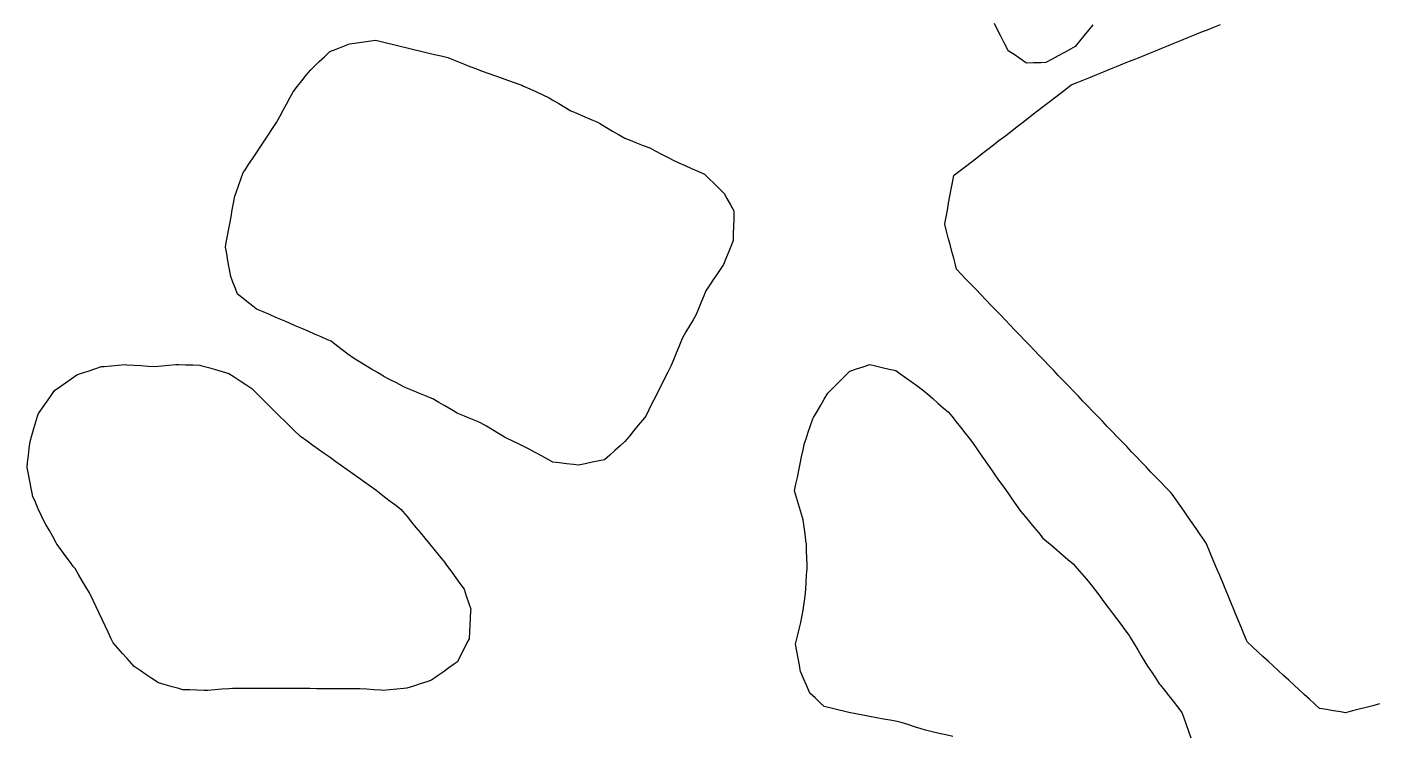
# Model space of a CAD drawing. Header units: millimetres. Extents: x 257 to 2289, y 96 to 1983.
# Drawn here: x 1717.2 to 1909.5, y 1157.4 to 1258.2 of the extents above; entities that cross this region are included whole.
import ezdxf

# ---------------------------------------------------------------- set-up
doc = ezdxf.new("R2010")
doc.units = ezdxf.units.MM
for name, color, linetype in [('ALL_HOLES', 1, 'Continuous'), ('ALL_ISLANDS', 7, 'Continuous'), ('OUTLINE_ISLAND_01', 7, 'Continuous'), ('OUTLINE_ISLAND_01_HOLE_41', 1, 'Continuous'), ('OUTLINE_ISLAND_01_HOLE_42', 1, 'Continuous'), ('OUTLINE_ISLAND_01_HOLE_46', 1, 'Continuous'), ('OUTLINE_ISLAND_01_HOLE_49', 1, 'Continuous')]:
    doc.layers.add(name, color=color, linetype=linetype)

msp = doc.modelspace()

# ---------------------------------------------------------------- linework, layer by layer
at = {"layer": 'ALL_HOLES'}
for points in [[(1868.9896, 1258.5383), (1868.3586, 1257.7625), (1867.7276, 1256.9867), (1867.0966, 1256.2109), (1866.4656, 1255.4351), (1865.8226, 1255.0832), (1864.9454, 1254.603), (1864.0682, 1254.1229), (1863.191, 1253.6427), (1862.3138, 1253.1626), (1861.5603, 1253.1377), (1860.5608, 1253.1047), (1859.5614, 1253.0716), (1859.4152, 1253.1709), (1858.588, 1253.7329), (1857.7608, 1254.2948), (1856.9336, 1254.8567), (1856.7804, 1255.1594), (1856.3289, 1256.0516), (1855.8773, 1256.9438), (1855.4257, 1257.836), (1854.9741, 1258.7283)], [(1849.0481, 1157.1752), (1848.073, 1157.397), (1847.0979, 1157.6188), (1846.1228, 1157.8407), (1845.1477, 1158.0625), (1844.5384, 1158.2598), (1843.587, 1158.5678), (1842.6356, 1158.8759), (1841.6843, 1159.1839), (1841.1297, 1159.2889), (1840.1472, 1159.4749), (1839.1646, 1159.661), (1838.1821, 1159.847), (1837.1995, 1160.0331), (1836.217, 1160.2191), (1835.2345, 1160.4052), (1834.2519, 1160.5912), (1833.6489, 1160.7383), (1832.6774, 1160.9753), (1831.7059, 1161.2123), (1830.7344, 1161.4493), (1830.1657, 1161.982), (1829.4359, 1162.6657), (1828.7062, 1163.3494), (1828.5995, 1163.5898), (1828.194, 1164.5039), (1827.7885, 1165.418), (1827.3831, 1166.3321), (1827.3762, 1166.3683), (1827.191, 1167.351), (1827.0057, 1168.3337), (1826.8204, 1169.3164), (1826.6351, 1170.299), (1826.6838, 1170.5028), (1826.9164, 1171.4754), (1827.149, 1172.448), (1827.3815, 1173.4206), (1827.6141, 1174.3931), (1827.7291, 1175.1687), (1827.8758, 1176.1579), (1828.0225, 1177.1471), (1828.0229, 1177.1529), (1828.0923, 1178.1505), (1828.1617, 1179.148), (1828.2311, 1180.1456), (1828.3005, 1181.1432), (1828.2847, 1181.6271), (1828.252, 1182.6265), (1828.2193, 1183.626), (1828.1866, 1184.6255), (1828.1309, 1185.0619), (1828.0041, 1186.0539), (1827.8773, 1187.0458), (1827.7506, 1188.0377), (1827.6586, 1188.3439), (1827.371, 1189.3017), (1827.0834, 1190.2594), (1826.7958, 1191.2171), (1826.5082, 1192.1749), (1826.6994, 1193.0873), (1826.9045, 1194.066), (1827.1096, 1195.0447), (1827.3148, 1196.0235), (1827.5199, 1197.0022), (1827.725, 1197.9809), (1827.9302, 1198.9597), (1828.1401, 1199.5831), (1828.4593, 1200.5308), (1828.7785, 1201.4785), (1829.0976, 1202.4262), (1829.2141, 1202.6223), (1829.7248, 1203.4821), (1830.2355, 1204.3418), (1830.7462, 1205.2016), (1831.2569, 1206.0613), (1831.5882, 1206.3944), (1832.2934, 1207.1035), (1832.9985, 1207.8125), (1833.7037, 1208.5215), (1834.3831, 1209.2046), (1835.3318, 1209.5209), (1836.2805, 1209.8371), (1837.2291, 1210.1533), (1838.0205, 1209.9675), (1838.9941, 1209.7389), (1839.9676, 1209.5104), (1840.9411, 1209.2818), (1841.4794, 1208.8959), (1842.2921, 1208.3132), (1843.1048, 1207.7305), (1843.9175, 1207.1479), (1844.7302, 1206.5652), (1845.4236, 1205.9641), (1846.1791, 1205.309), (1846.9347, 1204.654), (1847.6903, 1203.9989), (1848.4459, 1203.3438), (1848.893, 1202.7846), (1849.5175, 1202.0036), (1850.142, 1201.2226), (1850.7666, 1200.4416), (1851.3911, 1199.6606), (1851.6963, 1199.2257), (1852.2707, 1198.4072), (1852.8452, 1197.5887), (1853.4197, 1196.7701), (1853.9941, 1195.9516), (1854.5686, 1195.133), (1855.143, 1194.3145), (1855.7175, 1193.496), (1856.2919, 1192.6774), (1856.8664, 1191.8589), (1857.4409, 1191.0404), (1858.0153, 1190.2218), (1858.5898, 1189.4033), (1858.6896, 1189.2833), (1859.329, 1188.5144), (1859.9685, 1187.7456), (1860.6079, 1186.9768), (1861.2473, 1186.2079), (1861.8868, 1185.4391), (1862.3952, 1185.0031), (1863.1544, 1184.3523), (1863.9136, 1183.7014), (1864.6728, 1183.0505), (1865.432, 1182.3996), (1866.1911, 1181.7488), (1866.754, 1181.098), (1867.4081, 1180.3417), (1868.0623, 1179.5853), (1868.7164, 1178.829), (1868.7624, 1178.7677), (1869.3621, 1177.9675), (1869.9619, 1177.1673), (1870.5616, 1176.3671), (1871.1614, 1175.567), (1871.7611, 1174.7668), (1872.3609, 1173.9666), (1872.9606, 1173.1664), (1873.5604, 1172.3662), (1874.1602, 1171.566), (1874.3578, 1171.2329), (1874.8679, 1170.3728), (1875.3781, 1169.5128), (1875.8883, 1168.6527), (1876.3985, 1167.7926), (1876.7938, 1167.1954), (1877.3457, 1166.3615), (1877.8977, 1165.5276), (1878.4496, 1164.6938), (1878.5691, 1164.5417), (1879.187, 1163.7554), (1879.8049, 1162.9692), (1880.4228, 1162.1829), (1881.0407, 1161.3967), (1881.6586, 1160.6104), (1881.9384, 1159.8059), (1882.2669, 1158.8614), (1882.5954, 1157.9169), (1882.924, 1156.9724)]]:
    msp.add_lwpolyline(points, dxfattribs=at)
for points in [[(1760.309, 1254.7241), (1761.241, 1255.0866), (1762.173, 1255.449), (1763.105, 1255.8114), (1763.8531, 1255.9198), (1764.8428, 1256.0631), (1765.8325, 1256.2064), (1766.8222, 1256.3497), (1767.4274, 1256.2042), (1768.3997, 1255.9705), (1769.372, 1255.7368), (1770.3443, 1255.5031), (1771.3166, 1255.2693), (1772.2889, 1255.0356), (1773.2613, 1254.8019), (1774.2336, 1254.5682), (1775.2059, 1254.3345), (1776.1782, 1254.1008), (1777.1505, 1253.867), (1777.48, 1253.7352), (1778.4084, 1253.3637), (1779.3368, 1252.9922), (1780.2653, 1252.6207), (1781.1937, 1252.2492), (1782.0223, 1251.9527), (1782.9638, 1251.6158), (1783.9053, 1251.2789), (1784.8469, 1250.942), (1785.7884, 1250.6051), (1786.73, 1250.2682), (1787.6715, 1249.9313), (1787.9162, 1249.8196), (1788.8257, 1249.404), (1789.7353, 1248.9885), (1790.6449, 1248.5729), (1791.5544, 1248.1573), (1792.0971, 1247.829), (1792.9527, 1247.3113), (1793.8082, 1246.7936), (1794.6638, 1246.2759), (1794.7769, 1246.2284), (1795.6988, 1245.841), (1796.6207, 1245.4535), (1797.5426, 1245.0661), (1798.4645, 1244.6787), (1798.8789, 1244.432), (1799.7381, 1243.9204), (1800.5974, 1243.4088), (1801.4566, 1242.8973), (1802.3159, 1242.3857), (1803.0814, 1242.0873), (1804.0131, 1241.724), (1804.9447, 1241.3607), (1805.8764, 1240.9975), (1806.6496, 1240.5959), (1807.537, 1240.1349), (1808.4245, 1239.674), (1809.3119, 1239.2131), (1810.0077, 1238.9043), (1810.9217, 1238.4986), (1811.8357, 1238.093), (1812.7498, 1237.6873), (1813.6638, 1237.2817), (1814.3289, 1236.6241), (1815.04, 1235.9211), (1815.7511, 1235.218), (1816.4622, 1234.5149), (1816.8777, 1233.7889), (1817.3744, 1232.921), (1817.8711, 1232.053), (1817.8654, 1231.8326), (1817.8397, 1230.8329), (1817.8139, 1229.8332), (1817.7882, 1228.8336), (1817.7625, 1227.8339), (1817.5129, 1227.2022), (1817.1456, 1226.2721), (1816.7782, 1225.3421), (1816.4108, 1224.412), (1816.1062, 1223.9639), (1815.5439, 1223.1369), (1814.9817, 1222.3099), (1814.4195, 1221.4829), (1813.8572, 1220.656), (1813.5765, 1219.9484), (1813.2076, 1219.0189), (1812.8388, 1218.0894), (1812.47, 1217.1599), (1812.0795, 1216.5149), (1811.5615, 1215.6595), (1811.0435, 1214.8041), (1810.5255, 1213.9487), (1810.3875, 1213.6129), (1810.0074, 1212.6879), (1809.6272, 1211.763), (1809.2471, 1210.8381), (1808.867, 1209.9131), (1808.4377, 1209.0539), (1807.9908, 1208.1593), (1807.5439, 1207.2648), (1807.097, 1206.3702), (1806.6501, 1205.4756), (1806.2032, 1204.581), (1805.7563, 1203.6864), (1805.3094, 1202.7919), (1804.8919, 1202.2832), (1804.2575, 1201.5102), (1803.6231, 1200.7372), (1802.9886, 1199.9642), (1802.3542, 1199.1912), (1801.6713, 1198.5802), (1800.926, 1197.9135), (1800.1807, 1197.2468), (1799.4354, 1196.58), (1798.6624, 1196.4238), (1797.6823, 1196.2256), (1796.7021, 1196.0275), (1795.7219, 1195.8294), (1795.0401, 1195.9079), (1794.0467, 1196.0223), (1793.0533, 1196.1368), (1792.0598, 1196.2512), (1791.3361, 1196.6494), (1790.4599, 1197.1314), (1789.5838, 1197.6134), (1788.7076, 1198.0954), (1788.1645, 1198.3577), (1787.264, 1198.7924), (1786.3634, 1199.2272), (1785.4629, 1199.662), (1785.2055, 1199.816), (1784.3474, 1200.3295), (1783.4893, 1200.843), (1782.6312, 1201.3565), (1781.7731, 1201.8699), (1781.3519, 1202.0411), (1780.4255, 1202.4176), (1779.4991, 1202.7941), (1778.5727, 1203.1706), (1778.45, 1203.2418), (1777.585, 1203.7435), (1776.7199, 1204.2452), (1775.8549, 1204.7469), (1774.9898, 1205.2486), (1774.8556, 1205.3043), (1773.9321, 1205.688), (1773.0086, 1206.0716), (1772.0852, 1206.4553), (1771.1617, 1206.8389), (1770.6943, 1207.0781), (1769.8041, 1207.5337), (1768.9139, 1207.9893), (1768.0237, 1208.445), (1767.9637, 1208.4808), (1767.1057, 1208.9945), (1766.2477, 1209.5081), (1765.3897, 1210.0218), (1764.5317, 1210.5354), (1763.6737, 1211.0491), (1762.8832, 1211.6512), (1762.0877, 1212.2572), (1761.2922, 1212.8631), (1760.4967, 1213.469), (1759.9891, 1213.6887), (1759.0714, 1214.0859), (1758.1536, 1214.483), (1757.2359, 1214.8802), (1756.3181, 1215.2773), (1755.4004, 1215.6745), (1754.4826, 1216.0717), (1753.5649, 1216.4688), (1752.6471, 1216.866), (1751.7294, 1217.2631), (1750.8116, 1217.6603), (1749.8939, 1218.0575), (1749.5377, 1218.3361), (1748.7501, 1218.9523), (1747.9625, 1219.5685), (1747.1749, 1220.1847), (1746.8818, 1220.9592), (1746.528, 1221.8945), (1746.1741, 1222.8298), (1746.153, 1222.9511), (1745.9817, 1223.9363), (1745.8104, 1224.9216), (1745.6391, 1225.9068), (1745.4678, 1226.892), (1745.5343, 1227.2555), (1745.7142, 1228.2391), (1745.8941, 1229.2228), (1746.074, 1230.2065), (1746.2539, 1231.1902), (1746.4338, 1232.1739), (1746.6137, 1233.1576), (1746.7936, 1234.1413), (1746.9852, 1234.6742), (1747.3236, 1235.6152), (1747.6619, 1236.5562), (1748.0003, 1237.4972), (1748.202, 1237.8008), (1748.7556, 1238.6336), (1749.3091, 1239.4664), (1749.8626, 1240.2993), (1750.4161, 1241.1321), (1750.9696, 1241.9649), (1751.5231, 1242.7978), (1752.0767, 1243.6306), (1752.6302, 1244.4635), (1752.7141, 1244.6179), (1753.1915, 1245.4966), (1753.6689, 1246.3753), (1754.1463, 1247.254), (1754.6237, 1248.1327), (1755.1011, 1249.0113), (1755.7244, 1249.7906), (1756.349, 1250.5715), (1756.9736, 1251.3524), (1757.5983, 1252.1334), (1758.0997, 1252.6126), (1758.8227, 1253.3036), (1759.5456, 1253.9945), (1760.2685, 1254.6854)], [(1718.8208, 1203.1578), (1719.3943, 1203.977), (1719.9678, 1204.7962), (1720.5412, 1205.6155), (1721.1147, 1206.4347), (1721.8472, 1206.9564), (1722.6617, 1207.5366), (1723.4762, 1208.1168), (1724.2907, 1208.6969), (1724.9595, 1208.9165), (1725.9096, 1209.2284), (1726.8597, 1209.5404), (1727.8098, 1209.8523), (1728.1923, 1209.8858), (1729.1884, 1209.973), (1730.1846, 1210.0603), (1731.1808, 1210.1475), (1731.4358, 1210.1313), (1732.4338, 1210.068), (1733.4318, 1210.0046), (1734.4298, 1209.9413), (1735.4278, 1209.8779), (1736.4016, 1209.9697), (1737.3972, 1210.0636), (1738.3927, 1210.1574), (1738.8057, 1210.1461), (1739.8053, 1210.1186), (1740.8049, 1210.0912), (1741.8045, 1210.0637), (1742.0931, 1209.9821), (1743.0554, 1209.7101), (1744.0177, 1209.4381), (1744.98, 1209.1661), (1745.9423, 1208.894), (1746.7002, 1208.3959), (1747.5359, 1207.8467), (1748.3716, 1207.2975), (1749.2073, 1206.7483), (1749.6143, 1206.3364), (1750.3171, 1205.625), (1751.0199, 1204.9136), (1751.7227, 1204.2022), (1752.4255, 1203.4909), (1752.4685, 1203.4495), (1753.1892, 1202.7563), (1753.9099, 1202.0631), (1754.6307, 1201.3699), (1755.3514, 1200.6767), (1756.0721, 1199.9835), (1756.2746, 1199.8394), (1757.0895, 1199.2598), (1757.9044, 1198.6803), (1758.7193, 1198.1007), (1759.5343, 1197.5211), (1760.3492, 1196.9415), (1761.1641, 1196.3619), (1761.979, 1195.7823), (1762.7939, 1195.2027), (1763.6088, 1194.6231), (1764.4237, 1194.0435), (1765.2386, 1193.4639), (1766.0535, 1192.8843), (1766.8684, 1192.3047), (1767.3409, 1191.9376), (1768.1305, 1191.3241), (1768.9201, 1190.7105), (1769.7098, 1190.0969), (1770.4994, 1189.4833), (1770.6845, 1189.2585), (1771.3198, 1188.4862), (1771.9552, 1187.714), (1772.5905, 1186.9418), (1773.2259, 1186.1696), (1773.8612, 1185.3973), (1774.4966, 1184.6251), (1775.1319, 1183.8529), (1775.7673, 1183.0807), (1776.4026, 1182.3084), (1776.4956, 1182.1813), (1777.0858, 1181.374), (1777.676, 1180.5668), (1778.2663, 1179.7596), (1778.8565, 1178.9523), (1779.4467, 1178.1451), (1779.7586, 1177.214), (1780.0763, 1176.2658), (1780.3939, 1175.3176), (1780.3797, 1175.0715), (1780.322, 1174.0731), (1780.2643, 1173.0748), (1780.2066, 1172.0765), (1780.1489, 1171.0781), (1779.8509, 1170.4879), (1779.4001, 1169.5953), (1778.9493, 1168.7026), (1778.4986, 1167.81), (1778.0757, 1167.5093), (1777.2606, 1166.93), (1776.4455, 1166.3506), (1775.6305, 1165.7712), (1774.8154, 1165.1918), (1774.1321, 1164.9683), (1773.1817, 1164.6574), (1772.2312, 1164.3465), (1771.2808, 1164.0356), (1770.869, 1164.0003), (1769.8727, 1163.9149), (1768.8763, 1163.8294), (1767.88, 1163.7439), (1767.5675, 1163.7645), (1766.5696, 1163.8302), (1765.5718, 1163.8959), (1764.5739, 1163.9615), (1764.4815, 1163.9618), (1763.4815, 1163.9651), (1762.4815, 1163.9683), (1761.4815, 1163.9715), (1760.4815, 1163.9747), (1759.4815, 1163.9779), (1758.4815, 1163.9811), (1757.4815, 1163.9843), (1756.4815, 1163.9876), (1755.4815, 1163.9908), (1754.4815, 1163.994), (1753.4815, 1163.9972), (1752.4815, 1164.0004), (1751.4815, 1164.0036), (1750.4815, 1164.0068), (1749.4815, 1164.0101), (1748.4815, 1164.0133), (1747.4815, 1164.0165), (1746.4816, 1164.0197), (1745.9332, 1163.9736), (1744.9368, 1163.8898), (1743.9403, 1163.806), (1742.9438, 1163.7222), (1742.385, 1163.7406), (1741.3856, 1163.7737), (1740.3861, 1163.8067), (1739.3867, 1163.8397), (1738.8181, 1163.9979), (1737.8547, 1164.2661), (1736.8913, 1164.5342), (1735.928, 1164.8024), (1735.7994, 1164.8888), (1734.9693, 1165.4464), (1734.1392, 1166.0041), (1733.3091, 1166.5617), (1732.4791, 1167.1194), (1732.1242, 1167.5153), (1731.4569, 1168.2601), (1730.7896, 1169.0049), (1730.1223, 1169.7496), (1729.4549, 1170.4944), (1729.1704, 1171.1013), (1728.746, 1172.0068), (1728.3216, 1172.9123), (1727.8971, 1173.8177), (1727.4727, 1174.7232), (1727.0483, 1175.6286), (1726.6238, 1176.5341), (1726.1994, 1177.4396), (1726.0784, 1177.6432), (1725.5674, 1178.5028), (1725.0564, 1179.3624), (1724.5455, 1180.222), (1724.0345, 1181.0816), (1723.8387, 1181.3469), (1723.2447, 1182.1513), (1722.6507, 1182.9558), (1722.0567, 1183.7602), (1721.4627, 1184.5647), (1721.3515, 1184.7646), (1720.8657, 1185.6386), (1720.3798, 1186.5126), (1719.8939, 1187.3866), (1719.408, 1188.2607), (1719.2124, 1188.7023), (1718.8073, 1189.6165), (1718.4022, 1190.5308), (1717.9972, 1191.4451), (1717.9718, 1191.5734), (1717.7775, 1192.5544), (1717.5832, 1193.5353), (1717.3889, 1194.5163), (1717.1946, 1195.4972), (1717.28, 1196.2169), (1717.3978, 1197.2099), (1717.5156, 1198.203), (1717.6334, 1199.196), (1717.892, 1200.0589), (1718.1791, 1201.0168), (1718.4662, 1201.9747), (1718.7533, 1202.9326)]]:
    msp.add_lwpolyline(points, close=True, dxfattribs=at)
at = {"layer": 'ALL_ISLANDS'}
msp.add_lwpolyline([(1909.8328, 1161.8053), (1908.8647, 1161.5549), (1907.8965, 1161.3045), (1906.9284, 1161.0541), (1905.9602, 1160.8038), (1904.9921, 1160.5534), (1904.2397, 1160.676), (1903.2527, 1160.8368), (1902.2657, 1160.9977), (1901.2787, 1161.1585), (1900.5753, 1161.8048), (1899.8389, 1162.4814), (1899.1025, 1163.1579), (1898.3661, 1163.8345), (1897.6298, 1164.5111), (1896.8934, 1165.1876), (1896.157, 1165.8642), (1895.4206, 1166.5408), (1894.6842, 1167.2173), (1893.9479, 1167.8939), (1893.2115, 1168.5705), (1892.4751, 1169.247), (1891.7387, 1169.9236), (1891.0023, 1170.6002), (1890.8884, 1170.8744), (1890.5046, 1171.7978), (1890.1209, 1172.7213), (1889.7372, 1173.6447), (1889.3534, 1174.5682), (1888.9697, 1175.4916), (1888.586, 1176.415), (1888.2022, 1177.3385), (1887.8185, 1178.2619), (1887.4348, 1179.1854), (1887.051, 1180.1088), (1886.6673, 1181.0323), (1886.2836, 1181.9557), (1885.8998, 1182.8792), (1885.5161, 1183.8026), (1885.1323, 1184.726), (1884.8451, 1185.1387), (1884.2738, 1185.9595), (1883.7026, 1186.7803), (1883.1313, 1187.601), (1882.5601, 1188.4218), (1881.9888, 1189.2426), (1881.4175, 1190.0633), (1880.8463, 1190.8841), (1880.275, 1191.7049), (1880.0341, 1191.9562), (1879.3421, 1192.6781), (1878.6501, 1193.4), (1877.9581, 1194.122), (1877.2661, 1194.8439), (1876.5741, 1195.5658), (1875.8822, 1196.2877), (1875.1902, 1197.0096), (1874.4982, 1197.7315), (1873.8062, 1198.4534), (1873.1142, 1199.1754), (1872.4222, 1199.8973), (1871.7303, 1200.6192), (1871.0383, 1201.3411), (1870.3463, 1202.063), (1869.6543, 1202.7849), (1868.9623, 1203.5068), (1868.2703, 1204.2287), (1867.5783, 1204.9507), (1866.8864, 1205.6726), (1866.1944, 1206.3945), (1865.5024, 1207.1164), (1864.8104, 1207.8383), (1864.1184, 1208.5602), (1863.4264, 1209.2821), (1862.7345, 1210.0041), (1862.0425, 1210.726), (1861.3505, 1211.4479), (1860.6585, 1212.1698), (1859.9665, 1212.8917), (1859.2745, 1213.6136), (1858.5826, 1214.3355), (1857.8906, 1215.0574), (1857.1986, 1215.7794), (1856.5066, 1216.5013), (1855.8146, 1217.2232), (1855.1226, 1217.9451), (1854.4307, 1218.667), (1853.7387, 1219.3889), (1853.0467, 1220.1108), (1852.3547, 1220.8327), (1851.6627, 1221.5547), (1850.9707, 1222.2766), (1850.2788, 1222.9985), (1849.5868, 1223.7204), (1849.4253, 1224.3316), (1849.1698, 1225.2985), (1848.9143, 1226.2653), (1848.6589, 1227.2321), (1848.4034, 1228.1989), (1848.148, 1229.1657), (1847.8925, 1230.1326), (1847.9036, 1230.1924), (1848.0852, 1231.1757), (1848.2668, 1232.1591), (1848.4485, 1233.1425), (1848.6301, 1234.1258), (1848.8118, 1235.1092), (1848.9934, 1236.0926), (1849.175, 1237.0759), (1849.2814, 1237.1579), (1850.0732, 1237.7686), (1850.8651, 1238.3793), (1851.657, 1238.99), (1852.4489, 1239.6007), (1853.2408, 1240.2113), (1854.0326, 1240.822), (1854.8245, 1241.4327), (1855.6164, 1242.0434), (1856.4083, 1242.654), (1857.2002, 1243.2647), (1857.992, 1243.8754), (1858.7839, 1244.4861), (1859.5758, 1245.0968), (1860.3677, 1245.7074), (1861.1596, 1246.3181), (1861.9514, 1246.9288), (1862.7433, 1247.5395), (1863.5352, 1248.1501), (1864.3271, 1248.7608), (1865.119, 1249.3715), (1865.9108, 1249.9822), (1866.7787, 1250.3339), (1867.7055, 1250.7095), (1868.6323, 1251.0851), (1869.5591, 1251.4607), (1870.4858, 1251.8364), (1871.4126, 1252.212), (1872.3394, 1252.5876), (1873.2662, 1252.9632), (1874.1929, 1253.3388), (1875.1197, 1253.7144), (1876.0465, 1254.09), (1876.9733, 1254.4656), (1877.9001, 1254.8412), (1878.8268, 1255.2168), (1879.7536, 1255.5924), (1880.6804, 1255.968), (1881.6072, 1256.3437), (1882.534, 1256.7193), (1883.4607, 1257.0949), (1884.3875, 1257.4705), (1885.3143, 1257.8461), (1886.2411, 1258.2217), (1887.1678, 1258.5973)], dxfattribs=at)
at = {"layer": 'OUTLINE_ISLAND_01'}
msp.add_lwpolyline([(1909.8328, 1161.8053), (1908.8647, 1161.5549), (1907.8965, 1161.3045), (1906.9284, 1161.0541), (1905.9602, 1160.8038), (1904.9921, 1160.5534), (1904.2397, 1160.676), (1903.2527, 1160.8368), (1902.2657, 1160.9977), (1901.2787, 1161.1585), (1900.5753, 1161.8048), (1899.8389, 1162.4814), (1899.1025, 1163.1579), (1898.3661, 1163.8345), (1897.6298, 1164.5111), (1896.8934, 1165.1876), (1896.157, 1165.8642), (1895.4206, 1166.5408), (1894.6842, 1167.2173), (1893.9479, 1167.8939), (1893.2115, 1168.5705), (1892.4751, 1169.247), (1891.7387, 1169.9236), (1891.0023, 1170.6002), (1890.8884, 1170.8744), (1890.5046, 1171.7978), (1890.1209, 1172.7213), (1889.7372, 1173.6447), (1889.3534, 1174.5682), (1888.9697, 1175.4916), (1888.586, 1176.415), (1888.2022, 1177.3385), (1887.8185, 1178.2619), (1887.4348, 1179.1854), (1887.051, 1180.1088), (1886.6673, 1181.0323), (1886.2836, 1181.9557), (1885.8998, 1182.8792), (1885.5161, 1183.8026), (1885.1323, 1184.726), (1884.8451, 1185.1387), (1884.2738, 1185.9595), (1883.7026, 1186.7803), (1883.1313, 1187.601), (1882.5601, 1188.4218), (1881.9888, 1189.2426), (1881.4175, 1190.0633), (1880.8463, 1190.8841), (1880.275, 1191.7049), (1880.0341, 1191.9562), (1879.3421, 1192.6781), (1878.6501, 1193.4), (1877.9581, 1194.122), (1877.2661, 1194.8439), (1876.5741, 1195.5658), (1875.8822, 1196.2877), (1875.1902, 1197.0096), (1874.4982, 1197.7315), (1873.8062, 1198.4534), (1873.1142, 1199.1754), (1872.4222, 1199.8973), (1871.7303, 1200.6192), (1871.0383, 1201.3411), (1870.3463, 1202.063), (1869.6543, 1202.7849), (1868.9623, 1203.5068), (1868.2703, 1204.2287), (1867.5783, 1204.9507), (1866.8864, 1205.6726), (1866.1944, 1206.3945), (1865.5024, 1207.1164), (1864.8104, 1207.8383), (1864.1184, 1208.5602), (1863.4264, 1209.2821), (1862.7345, 1210.0041), (1862.0425, 1210.726), (1861.3505, 1211.4479), (1860.6585, 1212.1698), (1859.9665, 1212.8917), (1859.2745, 1213.6136), (1858.5826, 1214.3355), (1857.8906, 1215.0574), (1857.1986, 1215.7794), (1856.5066, 1216.5013), (1855.8146, 1217.2232), (1855.1226, 1217.9451), (1854.4307, 1218.667), (1853.7387, 1219.3889), (1853.0467, 1220.1108), (1852.3547, 1220.8327), (1851.6627, 1221.5547), (1850.9707, 1222.2766), (1850.2788, 1222.9985), (1849.5868, 1223.7204), (1849.4253, 1224.3316), (1849.1698, 1225.2985), (1848.9143, 1226.2653), (1848.6589, 1227.2321), (1848.4034, 1228.1989), (1848.148, 1229.1657), (1847.8925, 1230.1326), (1847.9036, 1230.1924), (1848.0852, 1231.1757), (1848.2668, 1232.1591), (1848.4485, 1233.1425), (1848.6301, 1234.1258), (1848.8118, 1235.1092), (1848.9934, 1236.0926), (1849.175, 1237.0759), (1849.2814, 1237.1579), (1850.0732, 1237.7686), (1850.8651, 1238.3793), (1851.657, 1238.99), (1852.4489, 1239.6007), (1853.2408, 1240.2113), (1854.0326, 1240.822), (1854.8245, 1241.4327), (1855.6164, 1242.0434), (1856.4083, 1242.654), (1857.2002, 1243.2647), (1857.992, 1243.8754), (1858.7839, 1244.4861), (1859.5758, 1245.0968), (1860.3677, 1245.7074), (1861.1596, 1246.3181), (1861.9514, 1246.9288), (1862.7433, 1247.5395), (1863.5352, 1248.1501), (1864.3271, 1248.7608), (1865.119, 1249.3715), (1865.9108, 1249.9822), (1866.7787, 1250.3339), (1867.7055, 1250.7095), (1868.6323, 1251.0851), (1869.5591, 1251.4607), (1870.4858, 1251.8364), (1871.4126, 1252.212), (1872.3394, 1252.5876), (1873.2662, 1252.9632), (1874.1929, 1253.3388), (1875.1197, 1253.7144), (1876.0465, 1254.09), (1876.9733, 1254.4656), (1877.9001, 1254.8412), (1878.8268, 1255.2168), (1879.7536, 1255.5924), (1880.6804, 1255.968), (1881.6072, 1256.3437), (1882.534, 1256.7193), (1883.4607, 1257.0949), (1884.3875, 1257.4705), (1885.3143, 1257.8461), (1886.2411, 1258.2217), (1887.1678, 1258.5973)], dxfattribs=at)
at = {"layer": 'OUTLINE_ISLAND_01_HOLE_41'}
msp.add_lwpolyline([(1849.0481, 1157.1752), (1848.073, 1157.397), (1847.0979, 1157.6188), (1846.1228, 1157.8407), (1845.1477, 1158.0625), (1844.5384, 1158.2598), (1843.587, 1158.5678), (1842.6356, 1158.8759), (1841.6843, 1159.1839), (1841.1297, 1159.2889), (1840.1472, 1159.4749), (1839.1646, 1159.661), (1838.1821, 1159.847), (1837.1995, 1160.0331), (1836.217, 1160.2191), (1835.2345, 1160.4052), (1834.2519, 1160.5912), (1833.6489, 1160.7383), (1832.6774, 1160.9753), (1831.7059, 1161.2123), (1830.7344, 1161.4493), (1830.1657, 1161.982), (1829.4359, 1162.6657), (1828.7062, 1163.3494), (1828.5995, 1163.5898), (1828.194, 1164.5039), (1827.7885, 1165.418), (1827.3831, 1166.3321), (1827.3762, 1166.3683), (1827.191, 1167.351), (1827.0057, 1168.3337), (1826.8204, 1169.3164), (1826.6351, 1170.299), (1826.6838, 1170.5028), (1826.9164, 1171.4754), (1827.149, 1172.448), (1827.3815, 1173.4206), (1827.6141, 1174.3931), (1827.7291, 1175.1687), (1827.8758, 1176.1579), (1828.0225, 1177.1471), (1828.0229, 1177.1529), (1828.0923, 1178.1505), (1828.1617, 1179.148), (1828.2311, 1180.1456), (1828.3005, 1181.1432), (1828.2847, 1181.6271), (1828.252, 1182.6265), (1828.2193, 1183.626), (1828.1866, 1184.6255), (1828.1309, 1185.0619), (1828.0041, 1186.0539), (1827.8773, 1187.0458), (1827.7506, 1188.0377), (1827.6586, 1188.3439), (1827.371, 1189.3017), (1827.0834, 1190.2594), (1826.7958, 1191.2171), (1826.5082, 1192.1749), (1826.6994, 1193.0873), (1826.9045, 1194.066), (1827.1096, 1195.0447), (1827.3148, 1196.0235), (1827.5199, 1197.0022), (1827.725, 1197.9809), (1827.9302, 1198.9597), (1828.1401, 1199.5831), (1828.4593, 1200.5308), (1828.7785, 1201.4785), (1829.0976, 1202.4262), (1829.2141, 1202.6223), (1829.7248, 1203.4821), (1830.2355, 1204.3418), (1830.7462, 1205.2016), (1831.2569, 1206.0613), (1831.5882, 1206.3944), (1832.2934, 1207.1035), (1832.9985, 1207.8125), (1833.7037, 1208.5215), (1834.3831, 1209.2046), (1835.3318, 1209.5209), (1836.2805, 1209.8371), (1837.2291, 1210.1533), (1838.0205, 1209.9675), (1838.9941, 1209.7389), (1839.9676, 1209.5104), (1840.9411, 1209.2818), (1841.4794, 1208.8959), (1842.2921, 1208.3132), (1843.1048, 1207.7305), (1843.9175, 1207.1479), (1844.7302, 1206.5652), (1845.4236, 1205.9641), (1846.1791, 1205.309), (1846.9347, 1204.654), (1847.6903, 1203.9989), (1848.4459, 1203.3438), (1848.893, 1202.7846), (1849.5175, 1202.0036), (1850.142, 1201.2226), (1850.7666, 1200.4416), (1851.3911, 1199.6606), (1851.6963, 1199.2257), (1852.2707, 1198.4072), (1852.8452, 1197.5887), (1853.4197, 1196.7701), (1853.9941, 1195.9516), (1854.5686, 1195.133), (1855.143, 1194.3145), (1855.7175, 1193.496), (1856.2919, 1192.6774), (1856.8664, 1191.8589), (1857.4409, 1191.0404), (1858.0153, 1190.2218), (1858.5898, 1189.4033), (1858.6896, 1189.2833), (1859.329, 1188.5144), (1859.9685, 1187.7456), (1860.6079, 1186.9768), (1861.2473, 1186.2079), (1861.8868, 1185.4391), (1862.3952, 1185.0031), (1863.1544, 1184.3523), (1863.9136, 1183.7014), (1864.6728, 1183.0505), (1865.432, 1182.3996), (1866.1911, 1181.7488), (1866.754, 1181.098), (1867.4081, 1180.3417), (1868.0623, 1179.5853), (1868.7164, 1178.829), (1868.7624, 1178.7677), (1869.3621, 1177.9675), (1869.9619, 1177.1673), (1870.5616, 1176.3671), (1871.1614, 1175.567), (1871.7611, 1174.7668), (1872.3609, 1173.9666), (1872.9606, 1173.1664), (1873.5604, 1172.3662), (1874.1602, 1171.566), (1874.3578, 1171.2329), (1874.8679, 1170.3728), (1875.3781, 1169.5128), (1875.8883, 1168.6527), (1876.3985, 1167.7926), (1876.7938, 1167.1954), (1877.3457, 1166.3615), (1877.8977, 1165.5276), (1878.4496, 1164.6938), (1878.5691, 1164.5417), (1879.187, 1163.7554), (1879.8049, 1162.9692), (1880.4228, 1162.1829), (1881.0407, 1161.3967), (1881.6586, 1160.6104), (1881.9384, 1159.8059), (1882.2669, 1158.8614), (1882.5954, 1157.9169), (1882.924, 1156.9724)], dxfattribs=at)
at = {"layer": 'OUTLINE_ISLAND_01_HOLE_42'}
msp.add_lwpolyline([(1718.8208, 1203.1578), (1719.3943, 1203.977), (1719.9678, 1204.7962), (1720.5412, 1205.6155), (1721.1147, 1206.4347), (1721.8472, 1206.9564), (1722.6617, 1207.5366), (1723.4762, 1208.1168), (1724.2907, 1208.6969), (1724.9595, 1208.9165), (1725.9096, 1209.2284), (1726.8597, 1209.5404), (1727.8098, 1209.8523), (1728.1923, 1209.8858), (1729.1884, 1209.973), (1730.1846, 1210.0603), (1731.1808, 1210.1475), (1731.4358, 1210.1313), (1732.4338, 1210.068), (1733.4318, 1210.0046), (1734.4298, 1209.9413), (1735.4278, 1209.8779), (1736.4016, 1209.9697), (1737.3972, 1210.0636), (1738.3927, 1210.1574), (1738.8057, 1210.1461), (1739.8053, 1210.1186), (1740.8049, 1210.0912), (1741.8045, 1210.0637), (1742.0931, 1209.9821), (1743.0554, 1209.7101), (1744.0177, 1209.4381), (1744.98, 1209.1661), (1745.9423, 1208.894), (1746.7002, 1208.3959), (1747.5359, 1207.8467), (1748.3716, 1207.2975), (1749.2073, 1206.7483), (1749.6143, 1206.3364), (1750.3171, 1205.625), (1751.0199, 1204.9136), (1751.7227, 1204.2022), (1752.4255, 1203.4909), (1752.4685, 1203.4495), (1753.1892, 1202.7563), (1753.9099, 1202.0631), (1754.6307, 1201.3699), (1755.3514, 1200.6767), (1756.0721, 1199.9835), (1756.2746, 1199.8394), (1757.0895, 1199.2598), (1757.9044, 1198.6803), (1758.7193, 1198.1007), (1759.5343, 1197.5211), (1760.3492, 1196.9415), (1761.1641, 1196.3619), (1761.979, 1195.7823), (1762.7939, 1195.2027), (1763.6088, 1194.6231), (1764.4237, 1194.0435), (1765.2386, 1193.4639), (1766.0535, 1192.8843), (1766.8684, 1192.3047), (1767.3409, 1191.9376), (1768.1305, 1191.3241), (1768.9201, 1190.7105), (1769.7098, 1190.0969), (1770.4994, 1189.4833), (1770.6845, 1189.2585), (1771.3198, 1188.4862), (1771.9552, 1187.714), (1772.5905, 1186.9418), (1773.2259, 1186.1696), (1773.8612, 1185.3973), (1774.4966, 1184.6251), (1775.1319, 1183.8529), (1775.7673, 1183.0807), (1776.4026, 1182.3084), (1776.4956, 1182.1813), (1777.0858, 1181.374), (1777.676, 1180.5668), (1778.2663, 1179.7596), (1778.8565, 1178.9523), (1779.4467, 1178.1451), (1779.7586, 1177.214), (1780.0763, 1176.2658), (1780.3939, 1175.3176), (1780.3797, 1175.0715), (1780.322, 1174.0731), (1780.2643, 1173.0748), (1780.2066, 1172.0765), (1780.1489, 1171.0781), (1779.8509, 1170.4879), (1779.4001, 1169.5953), (1778.9493, 1168.7026), (1778.4986, 1167.81), (1778.0757, 1167.5093), (1777.2606, 1166.93), (1776.4455, 1166.3506), (1775.6305, 1165.7712), (1774.8154, 1165.1918), (1774.1321, 1164.9683), (1773.1817, 1164.6574), (1772.2312, 1164.3465), (1771.2808, 1164.0356), (1770.869, 1164.0003), (1769.8727, 1163.9149), (1768.8763, 1163.8294), (1767.88, 1163.7439), (1767.5675, 1163.7645), (1766.5696, 1163.8302), (1765.5718, 1163.8959), (1764.5739, 1163.9615), (1764.4815, 1163.9618), (1763.4815, 1163.9651), (1762.4815, 1163.9683), (1761.4815, 1163.9715), (1760.4815, 1163.9747), (1759.4815, 1163.9779), (1758.4815, 1163.9811), (1757.4815, 1163.9843), (1756.4815, 1163.9876), (1755.4815, 1163.9908), (1754.4815, 1163.994), (1753.4815, 1163.9972), (1752.4815, 1164.0004), (1751.4815, 1164.0036), (1750.4815, 1164.0068), (1749.4815, 1164.0101), (1748.4815, 1164.0133), (1747.4815, 1164.0165), (1746.4816, 1164.0197), (1745.9332, 1163.9736), (1744.9368, 1163.8898), (1743.9403, 1163.806), (1742.9438, 1163.7222), (1742.385, 1163.7406), (1741.3856, 1163.7737), (1740.3861, 1163.8067), (1739.3867, 1163.8397), (1738.8181, 1163.9979), (1737.8547, 1164.2661), (1736.8913, 1164.5342), (1735.928, 1164.8024), (1735.7994, 1164.8888), (1734.9693, 1165.4464), (1734.1392, 1166.0041), (1733.3091, 1166.5617), (1732.4791, 1167.1194), (1732.1242, 1167.5153), (1731.4569, 1168.2601), (1730.7896, 1169.0049), (1730.1223, 1169.7496), (1729.4549, 1170.4944), (1729.1704, 1171.1013), (1728.746, 1172.0068), (1728.3216, 1172.9123), (1727.8971, 1173.8177), (1727.4727, 1174.7232), (1727.0483, 1175.6286), (1726.6238, 1176.5341), (1726.1994, 1177.4396), (1726.0784, 1177.6432), (1725.5674, 1178.5028), (1725.0564, 1179.3624), (1724.5455, 1180.222), (1724.0345, 1181.0816), (1723.8387, 1181.3469), (1723.2447, 1182.1513), (1722.6507, 1182.9558), (1722.0567, 1183.7602), (1721.4627, 1184.5647), (1721.3515, 1184.7646), (1720.8657, 1185.6386), (1720.3798, 1186.5126), (1719.8939, 1187.3866), (1719.408, 1188.2607), (1719.2124, 1188.7023), (1718.8073, 1189.6165), (1718.4022, 1190.5308), (1717.9972, 1191.4451), (1717.9718, 1191.5734), (1717.7775, 1192.5544), (1717.5832, 1193.5353), (1717.3889, 1194.5163), (1717.1946, 1195.4972), (1717.28, 1196.2169), (1717.3978, 1197.2099), (1717.5156, 1198.203), (1717.6334, 1199.196), (1717.892, 1200.0589), (1718.1791, 1201.0168), (1718.4662, 1201.9747), (1718.7533, 1202.9326)], close=True, dxfattribs=at)
at = {"layer": 'OUTLINE_ISLAND_01_HOLE_46'}
msp.add_lwpolyline([(1760.309, 1254.7241), (1761.241, 1255.0866), (1762.173, 1255.449), (1763.105, 1255.8114), (1763.8531, 1255.9198), (1764.8428, 1256.0631), (1765.8325, 1256.2064), (1766.8222, 1256.3497), (1767.4274, 1256.2042), (1768.3997, 1255.9705), (1769.372, 1255.7368), (1770.3443, 1255.5031), (1771.3166, 1255.2693), (1772.2889, 1255.0356), (1773.2613, 1254.8019), (1774.2336, 1254.5682), (1775.2059, 1254.3345), (1776.1782, 1254.1008), (1777.1505, 1253.867), (1777.48, 1253.7352), (1778.4084, 1253.3637), (1779.3368, 1252.9922), (1780.2653, 1252.6207), (1781.1937, 1252.2492), (1782.0223, 1251.9527), (1782.9638, 1251.6158), (1783.9053, 1251.2789), (1784.8469, 1250.942), (1785.7884, 1250.6051), (1786.73, 1250.2682), (1787.6715, 1249.9313), (1787.9162, 1249.8196), (1788.8257, 1249.404), (1789.7353, 1248.9885), (1790.6449, 1248.5729), (1791.5544, 1248.1573), (1792.0971, 1247.829), (1792.9527, 1247.3113), (1793.8082, 1246.7936), (1794.6638, 1246.2759), (1794.7769, 1246.2284), (1795.6988, 1245.841), (1796.6207, 1245.4535), (1797.5426, 1245.0661), (1798.4645, 1244.6787), (1798.8789, 1244.432), (1799.7381, 1243.9204), (1800.5974, 1243.4088), (1801.4566, 1242.8973), (1802.3159, 1242.3857), (1803.0814, 1242.0873), (1804.0131, 1241.724), (1804.9447, 1241.3607), (1805.8764, 1240.9975), (1806.6496, 1240.5959), (1807.537, 1240.1349), (1808.4245, 1239.674), (1809.3119, 1239.2131), (1810.0077, 1238.9043), (1810.9217, 1238.4986), (1811.8357, 1238.093), (1812.7498, 1237.6873), (1813.6638, 1237.2817), (1814.3289, 1236.6241), (1815.04, 1235.9211), (1815.7511, 1235.218), (1816.4622, 1234.5149), (1816.8777, 1233.7889), (1817.3744, 1232.921), (1817.8711, 1232.053), (1817.8654, 1231.8326), (1817.8397, 1230.8329), (1817.8139, 1229.8332), (1817.7882, 1228.8336), (1817.7625, 1227.8339), (1817.5129, 1227.2022), (1817.1456, 1226.2721), (1816.7782, 1225.3421), (1816.4108, 1224.412), (1816.1062, 1223.9639), (1815.5439, 1223.1369), (1814.9817, 1222.3099), (1814.4195, 1221.4829), (1813.8572, 1220.656), (1813.5765, 1219.9484), (1813.2076, 1219.0189), (1812.8388, 1218.0894), (1812.47, 1217.1599), (1812.0795, 1216.5149), (1811.5615, 1215.6595), (1811.0435, 1214.8041), (1810.5255, 1213.9487), (1810.3875, 1213.6129), (1810.0074, 1212.6879), (1809.6272, 1211.763), (1809.2471, 1210.8381), (1808.867, 1209.9131), (1808.4377, 1209.0539), (1807.9908, 1208.1593), (1807.5439, 1207.2648), (1807.097, 1206.3702), (1806.6501, 1205.4756), (1806.2032, 1204.581), (1805.7563, 1203.6864), (1805.3094, 1202.7919), (1804.8919, 1202.2832), (1804.2575, 1201.5102), (1803.6231, 1200.7372), (1802.9886, 1199.9642), (1802.3542, 1199.1912), (1801.6713, 1198.5802), (1800.926, 1197.9135), (1800.1807, 1197.2468), (1799.4354, 1196.58), (1798.6624, 1196.4238), (1797.6823, 1196.2256), (1796.7021, 1196.0275), (1795.7219, 1195.8294), (1795.0401, 1195.9079), (1794.0467, 1196.0223), (1793.0533, 1196.1368), (1792.0598, 1196.2512), (1791.3361, 1196.6494), (1790.4599, 1197.1314), (1789.5838, 1197.6134), (1788.7076, 1198.0954), (1788.1645, 1198.3577), (1787.264, 1198.7924), (1786.3634, 1199.2272), (1785.4629, 1199.662), (1785.2055, 1199.816), (1784.3474, 1200.3295), (1783.4893, 1200.843), (1782.6312, 1201.3565), (1781.7731, 1201.8699), (1781.3519, 1202.0411), (1780.4255, 1202.4176), (1779.4991, 1202.7941), (1778.5727, 1203.1706), (1778.45, 1203.2418), (1777.585, 1203.7435), (1776.7199, 1204.2452), (1775.8549, 1204.7469), (1774.9898, 1205.2486), (1774.8556, 1205.3043), (1773.9321, 1205.688), (1773.0086, 1206.0716), (1772.0852, 1206.4553), (1771.1617, 1206.8389), (1770.6943, 1207.0781), (1769.8041, 1207.5337), (1768.9139, 1207.9893), (1768.0237, 1208.445), (1767.9637, 1208.4808), (1767.1057, 1208.9945), (1766.2477, 1209.5081), (1765.3897, 1210.0218), (1764.5317, 1210.5354), (1763.6737, 1211.0491), (1762.8832, 1211.6512), (1762.0877, 1212.2572), (1761.2922, 1212.8631), (1760.4967, 1213.469), (1759.9891, 1213.6887), (1759.0714, 1214.0859), (1758.1536, 1214.483), (1757.2359, 1214.8802), (1756.3181, 1215.2773), (1755.4004, 1215.6745), (1754.4826, 1216.0717), (1753.5649, 1216.4688), (1752.6471, 1216.866), (1751.7294, 1217.2631), (1750.8116, 1217.6603), (1749.8939, 1218.0575), (1749.5377, 1218.3361), (1748.7501, 1218.9523), (1747.9625, 1219.5685), (1747.1749, 1220.1847), (1746.8818, 1220.9592), (1746.528, 1221.8945), (1746.1741, 1222.8298), (1746.153, 1222.9511), (1745.9817, 1223.9363), (1745.8104, 1224.9216), (1745.6391, 1225.9068), (1745.4678, 1226.892), (1745.5343, 1227.2555), (1745.7142, 1228.2391), (1745.8941, 1229.2228), (1746.074, 1230.2065), (1746.2539, 1231.1902), (1746.4338, 1232.1739), (1746.6137, 1233.1576), (1746.7936, 1234.1413), (1746.9852, 1234.6742), (1747.3236, 1235.6152), (1747.6619, 1236.5562), (1748.0003, 1237.4972), (1748.202, 1237.8008), (1748.7556, 1238.6336), (1749.3091, 1239.4664), (1749.8626, 1240.2993), (1750.4161, 1241.1321), (1750.9696, 1241.9649), (1751.5231, 1242.7978), (1752.0767, 1243.6306), (1752.6302, 1244.4635), (1752.7141, 1244.6179), (1753.1915, 1245.4966), (1753.6689, 1246.3753), (1754.1463, 1247.254), (1754.6237, 1248.1327), (1755.1011, 1249.0113), (1755.7244, 1249.7906), (1756.349, 1250.5715), (1756.9736, 1251.3524), (1757.5983, 1252.1334), (1758.0997, 1252.6126), (1758.8227, 1253.3036), (1759.5456, 1253.9945), (1760.2685, 1254.6854)], close=True, dxfattribs=at)
at = {"layer": 'OUTLINE_ISLAND_01_HOLE_49'}
msp.add_lwpolyline([(1868.9896, 1258.5383), (1868.3586, 1257.7625), (1867.7276, 1256.9867), (1867.0966, 1256.2109), (1866.4656, 1255.4351), (1865.8226, 1255.0832), (1864.9454, 1254.603), (1864.0682, 1254.1229), (1863.191, 1253.6427), (1862.3138, 1253.1626), (1861.5603, 1253.1377), (1860.5608, 1253.1047), (1859.5614, 1253.0716), (1859.4152, 1253.1709), (1858.588, 1253.7329), (1857.7608, 1254.2948), (1856.9336, 1254.8567), (1856.7804, 1255.1594), (1856.3289, 1256.0516), (1855.8773, 1256.9438), (1855.4257, 1257.836), (1854.9741, 1258.7283)], dxfattribs=at)

doc.saveas('drawing.dxf')
